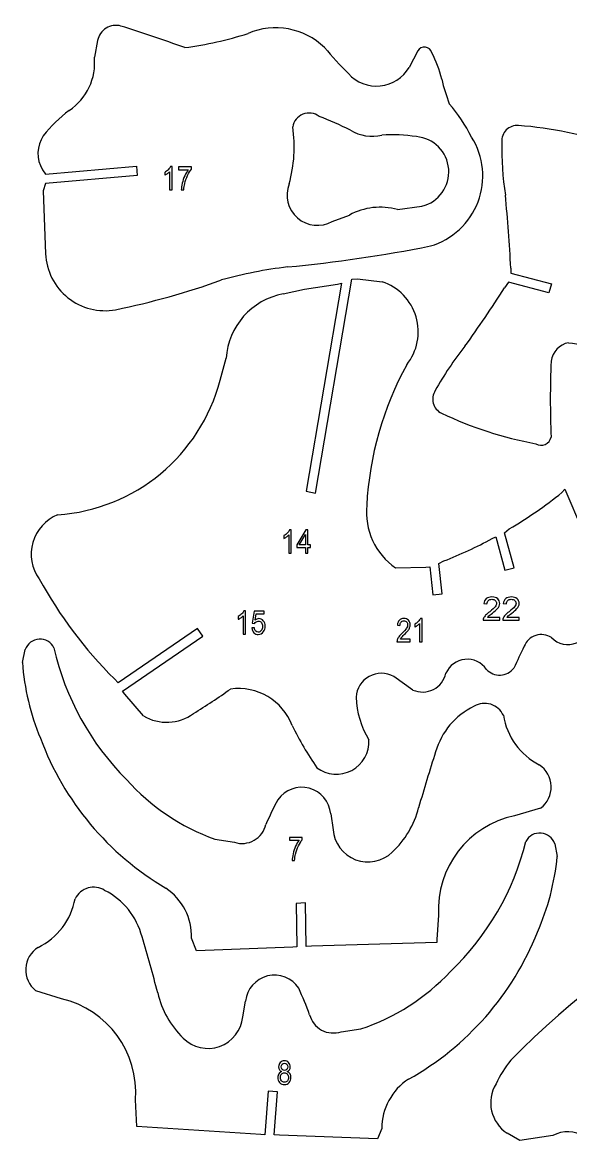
# Model space of a CAD drawing. Header units: millimetres. Extents: x -145 to 189, y -186 to 77.
# Drawn here: x 28.2 to 89.5, y -183.5 to -58.3 of the extents above; entities that cross this region are included whole.
import ezdxf

# ---------------------------------------------------------------- set-up
doc = ezdxf.new("R2010")
doc.units = ezdxf.units.MM
doc.header["$MEASUREMENT"] = 0
doc.layers.add('Capa 1', color=7, linetype='Continuous')

msp = doc.modelspace()

# ---------------------------------------------------------------- linework, layer by layer
at = {"layer": 'Capa 1', "lineweight": 25}
for points in [[(39.2055, -58.7504), (38.6457, -58.5961), (38.0468, -58.6823), (37.5532, -58.9882), (37.5532, -58.9882), (37.0595, -59.294), (36.7158, -59.7919), (36.6048, -60.3619)], [(73.9746, -61.7356), (73.892, -61.3972), (73.6088, -61.145), (73.2631, -61.102), (73.2631, -61.102), (72.9174, -61.059), (72.5811, -61.2341), (72.418, -61.542)], [(64.6571, -64.0771), (65.5611, -65.0744), (66.8854, -65.5825), (68.2245, -65.4459), (68.2245, -65.4459), (69.5635, -65.3092), (70.7579, -64.5441), (71.4418, -63.3847)], [(61.3738, -68.8584), (60.8528, -68.4706), (60.1675, -68.3816), (59.5647, -68.6236), (59.5647, -68.6236), (58.9619, -68.8655), (58.5283, -69.4036), (58.4201, -70.0441)], [(83.6666, -69.8819), (83.1651, -69.8429), (82.6715, -70.0241), (82.3142, -70.3782), (82.3142, -70.3782), (81.9569, -70.7323), (81.7714, -71.2243), (81.8059, -71.7262)], [(72.8811, -78.9216), (74.7603, -78.4513), (76.0244, -76.6918), (75.8704, -74.7608), (75.8704, -74.7608), (75.7164, -72.8298), (74.1895, -71.2929), (72.2595, -71.1263)], [(73.8209, -83.3734), (76.2777, -82.6535), (78.2549, -80.8236), (79.1624, -78.4297), (79.1624, -78.4297), (80.0698, -76.0359), (79.8025, -73.3551), (78.4403, -71.1875)], [(58.0256, -76.423), (57.4992, -77.758), (57.8689, -79.2799), (58.9493, -80.2244), (58.9493, -80.2244), (60.0296, -81.169), (61.5872, -81.3323), (62.84, -80.6323)], [(30.7872, -84.2351), (30.859, -86.1593), (31.7639, -87.9572), (33.2665, -89.1613), (33.2665, -89.1613), (34.7692, -90.3654), (36.7211, -90.8566), (38.6147, -90.5073)], [(71.1748, -96.6698), (72.3802, -95.1597), (72.7717, -93.156), (72.2234, -91.3034), (72.2234, -91.3034), (71.6751, -89.4507), (70.2561, -87.9828), (68.4231, -87.372)], [(74.3731, -99.5603), (74.093, -99.9781), (74.0085, -100.4971), (74.1416, -100.9821), (74.1416, -100.9821), (74.2747, -101.4672), (74.6123, -101.8703), (75.0664, -102.0866)], [(85.6259, -105.5145), (85.9405, -105.7079), (86.3299, -105.7347), (86.6681, -105.5864), (86.6681, -105.5864), (87.0063, -105.4381), (87.2503, -105.1334), (87.3211, -104.771)], [(32.119, -113.4629), (30.7723, -114.0199), (29.7539, -115.1617), (29.3539, -116.5631), (29.3539, -116.5631), (28.954, -117.9644), (29.2162, -119.4718), (30.066, -120.6557)], [(87.3624, -127.2166), (88.0971, -127.957), (89.2003, -128.1922), (90.1731, -127.8159), (90.1731, -127.8159), (91.1458, -127.4396), (91.8035, -126.5231), (91.8487, -125.4811)], [(31.7207, -128.3635), (31.4084, -127.7332), (30.7494, -127.3509), (30.0472, -127.3924), (30.0472, -127.3924), (29.345, -127.434), (28.7358, -127.8914), (28.4999, -128.5541)], [(87.3624, -127.2166), (86.8447, -126.8696), (86.1969, -126.7781), (85.6033, -126.9682), (85.6033, -126.9682), (85.0098, -127.1584), (84.5357, -127.6093), (84.3162, -128.1926)], [(80.0893, -130.7705), (79.5552, -129.9882), (78.6374, -129.559), (77.6947, -129.6505), (77.6947, -129.6505), (76.7519, -129.742), (75.9338, -130.3398), (75.5602, -131.2102)], [(69.7177, -131.5675), (68.8638, -131.0904), (67.824, -131.0879), (66.9679, -131.5611), (66.9679, -131.5611), (66.1117, -132.0342), (65.5605, -132.9158), (65.5101, -133.8927)], [(71.8659, -133.0849), (72.6005, -133.4067), (73.4406, -133.3828), (74.1557, -133.0199), (74.1557, -133.0199), (74.8709, -132.657), (75.3861, -131.9931), (75.5602, -131.2102)], [(80.0893, -130.7705), (80.4894, -131.2076), (81.0629, -131.4447), (81.6549, -131.4176), (81.6549, -131.4176), (82.2469, -131.3905), (82.7963, -131.1021), (83.1548, -130.6303)], [(81.9848, -135.9168), (81.7094, -135.3251), (81.1961, -134.8779), (80.5724, -134.6859), (80.5724, -134.6859), (79.9486, -134.4939), (79.2727, -134.5751), (78.7123, -134.9095)], [(61.1103, -141.7822), (62.2441, -142.6383), (63.7723, -142.7565), (65.0242, -142.085), (65.0242, -142.085), (66.2762, -141.4135), (67.0231, -140.0751), (66.9372, -138.657)], [(86.1579, -146.3171), (86.9297, -145.7367), (87.3712, -144.8175), (87.3418, -143.8523), (87.3418, -143.8523), (87.3123, -142.8872), (86.8156, -141.9965), (86.0099, -141.4643)], [(62.671, -146.9495), (62.554, -145.5839), (61.5938, -144.4381), (60.2698, -144.0839), (60.2698, -144.0839), (58.9458, -143.7298), (57.5418, -144.2432), (56.7587, -145.368)], [(51.9073, -150.1293), (52.638, -150.3712), (53.4369, -150.2926), (54.1065, -149.9131), (54.1065, -149.9131), (54.7761, -149.5335), (55.254, -148.8884), (55.4218, -148.1373)], [(62.9507, -148.7236), (63.0617, -150.2345), (64.0373, -151.5446), (65.4531, -152.0839), (65.4531, -152.0839), (66.8689, -152.6232), (68.4688, -152.2942), (69.5569, -151.24)], [(87.7275, -150.2958), (87.5067, -149.6279), (86.9079, -149.1567), (86.2068, -149.0993), (86.2068, -149.0993), (85.5057, -149.0419), (84.8382, -149.4093), (84.5117, -150.0324)], [(37.3842, -155.514), (36.8314, -155.167), (36.1575, -155.0705), (35.5296, -155.2483), (35.5296, -155.2483), (34.9016, -155.4262), (34.3785, -155.8618), (34.0897, -156.4471)], [(29.9402, -161.9019), (29.1226, -162.4158), (28.6059, -163.295), (28.5546, -164.2593), (28.5546, -164.2593), (28.5033, -165.2236), (28.9239, -166.1527), (29.6824, -166.7504)], [(59.0957, -166.4663), (58.3381, -165.3243), (56.9462, -164.7793), (55.6146, -165.1034), (55.6146, -165.1034), (54.283, -165.4275), (53.2972, -166.5512), (53.1492, -167.9136)], [(46.168, -172.0474), (47.232, -173.1259), (48.8241, -173.491), (50.2517, -172.9839), (50.2517, -172.9839), (51.6793, -172.4767), (52.6842, -171.1891), (52.8294, -169.6811)], [(60.3122, -169.4396), (60.5017, -170.1759), (60.9903, -170.7996), (61.66, -171.1598), (61.66, -171.1598), (62.3296, -171.52), (63.1193, -171.5839), (63.8382, -171.3362)]]:
    msp.add_open_spline(points, degree=3, knots=[0, 0, 0, 0, 0.33333333, 0.33333333, 0.33333333, 0.33333333, 1, 1, 1, 1], dxfattribs=at)
for points in [[(46.3545, -61.1676), (43.9918, -60.3031), (41.6081, -59.4971), (39.2055, -58.7504)], [(61.9791, -61.1539), (59.7037, -58.9542), (56.3298, -58.3362), (53.4225, -59.5866)], [(46.3545, -61.1676), (48.7505, -60.8389), (51.1148, -60.3101), (53.4225, -59.5866)], [(36.6048, -60.3619), (36.6048, -60.3619), (36.2406, -62.2321), (36.2406, -62.2321)], [(61.9791, -61.1539), (62.8332, -62.163), (63.7265, -63.1382), (64.6571, -64.0771)], [(33.4287, -68.1879), (35.3913, -66.8719), (36.4716, -64.5837), (36.2406, -62.2322)], [(72.418, -61.542), (72.418, -61.542), (71.4418, -63.3847), (71.4418, -63.3847)], [(75.0871, -64.6905), (74.8393, -63.6634), (74.4657, -62.671), (73.9746, -61.7356)], [(75.0871, -64.6905), (75.3177, -65.6234), (75.6002, -66.5426), (75.9334, -67.4439)], [(78.4403, -71.1875), (77.7531, -69.8464), (76.9118, -68.5901), (75.9334, -67.4439)], [(33.4287, -68.1879), (32.3344, -69.0009), (31.3565, -69.9598), (30.5222, -71.038)], [(64.8755, -70.3884), (63.7245, -69.8421), (62.5567, -69.3319), (61.3738, -68.8584)], [(58.0256, -76.423), (58.6077, -74.3487), (58.7421, -72.1744), (58.4201, -70.0442)], [(94.5289, -72.1746), (91.0236, -70.9401), (87.3719, -70.1693), (83.6666, -69.8819)], [(30.5222, -71.038), (29.7583, -72.1784), (29.7225, -73.6575), (30.4302, -74.8336)], [(64.8755, -70.3884), (65.9264, -71.0508), (67.2008, -71.2593), (68.4081, -70.9664)], [(72.2595, -71.1263), (70.985, -70.9367), (69.6939, -70.8831), (68.4081, -70.9664)], [(81.8059, -71.7262), (81.7666, -73.7163), (81.9012, -75.7061), (82.208, -77.6729)], [(30.4302, -74.8336), (30.4302, -74.8336), (30.7619, -75.3374), (30.7619, -75.3374)], [(30.7619, -75.3374), (30.7619, -75.3374), (40.951, -74.4221), (40.951, -74.4221)], [(40.951, -74.4221), (40.951, -74.4221), (41.0372, -75.4657), (41.0372, -75.4657)], [(41.0372, -75.4657), (41.0372, -75.4657), (30.7621, -76.3888), (30.7621, -76.3888)], [(30.7621, -76.3888), (30.7621, -76.3888), (30.5094, -77.1818), (30.5094, -77.1818)], [(30.5094, -77.1818), (30.5094, -77.1818), (30.7872, -84.2351), (30.7872, -84.2351)], [(70.1356, -79.2963), (68.3384, -78.7991), (66.4184, -79.0176), (64.7789, -79.906)], [(82.8114, -85.8612), (82.6816, -83.127), (82.4804, -80.3966), (82.208, -77.6729)], [(62.84, -80.6323), (62.84, -80.6323), (64.7789, -79.906), (64.7789, -79.906)], [(70.1356, -79.2963), (70.1356, -79.2963), (72.8811, -78.9216), (72.8811, -78.9216)], [(57.8516, -85.7236), (63.2108, -85.2092), (68.5407, -84.4248), (73.8209, -83.3734)], [(57.8516, -85.7236), (55.3571, -86.013), (52.8895, -86.4994), (50.4718, -87.1781)], [(82.8114, -85.8612), (82.8114, -85.8612), (82.8271, -86.4068), (82.8271, -86.4068)], [(38.6147, -90.5073), (42.6398, -89.6752), (46.6018, -88.5628), (50.4718, -87.1781)], [(59.7325, -88.2219), (59.7325, -88.2219), (63.4219, -87.6287), (63.4219, -87.6287)], [(63.8911, -87.5235), (63.8911, -87.5235), (59.9414, -110.8164), (59.9414, -110.8164)], [(60.9656, -111.0396), (60.9656, -111.0396), (65.0269, -87.0893), (65.0269, -87.0893)], [(63.4219, -87.6287), (63.4219, -87.6287), (63.8911, -87.5235), (63.8911, -87.5235)], [(65.0269, -87.0893), (65.0269, -87.0893), (65.681, -87.0315), (65.681, -87.0315)], [(65.681, -87.0315), (65.681, -87.0315), (68.4231, -87.372), (68.4231, -87.372)], [(82.5476, -87.4205), (82.5476, -87.4205), (82.1082, -88.0668), (82.1082, -88.0668)], [(87.0915, -88.6295), (87.0915, -88.6295), (82.5476, -87.4205), (82.5476, -87.4205)], [(82.8271, -86.4068), (82.8271, -86.4068), (87.3618, -87.6178), (87.3618, -87.6178)], [(87.3618, -87.6178), (87.3618, -87.6178), (87.0915, -88.6295), (87.0915, -88.6295)], [(57.3578, -88.7369), (53.834, -89.3983), (51.2071, -92.3645), (50.9764, -95.9423)], [(57.3578, -88.7369), (57.3578, -88.7369), (59.7325, -88.2219), (59.7325, -88.2219)], [(77.6862, -94.6057), (79.2147, -92.4635), (80.6892, -90.2831), (82.1082, -88.0668)], [(77.6862, -94.6057), (76.4397, -96.1577), (75.3311, -97.8155), (74.3731, -99.5603)], [(89.2859, -94.2041), (88.2583, -94.3985), (87.4684, -95.2253), (87.3211, -96.2607)], [(89.2859, -94.2041), (91.6683, -94.5322), (94.0694, -94.707), (96.4742, -94.7277)], [(50.2957, -98.4052), (50.2957, -98.4052), (50.9764, -95.9423), (50.9764, -95.9423)], [(87.3211, -96.2607), (87.2077, -99.0964), (87.2077, -101.9354), (87.3211, -104.771)], [(71.1748, -96.6698), (68.5272, -101.5146), (66.9972, -106.8905), (66.697, -112.4034)], [(32.119, -113.4629), (40.786, -112.876), (48.1064, -106.8118), (50.2957, -98.4052)], [(75.0664, -102.0866), (78.4217, -103.6847), (81.9717, -104.8371), (85.6259, -105.5145)], [(59.9414, -110.8164), (59.9414, -110.8164), (60.9656, -111.0396), (60.9656, -111.0396)], [(82.6437, -115.0561), (84.7, -113.838), (86.6684, -112.4772), (88.5345, -110.984)], [(88.5345, -110.984), (88.5345, -110.984), (88.8595, -110.6112), (88.8595, -110.6112)], [(88.8595, -110.6112), (88.8595, -110.6112), (90.8212, -115.2209), (90.8212, -115.2209)], [(66.697, -112.4034), (66.4341, -115.1513), (67.6643, -117.8292), (69.9203, -119.4199)], [(82.0974, -115.4774), (82.0974, -115.4774), (82.6437, -115.0561), (82.6437, -115.0561)], [(75.3418, -118.6311), (77.1851, -117.9039), (78.9845, -117.0703), (80.7311, -116.1344)], [(80.7311, -116.1344), (80.7311, -116.1344), (81.1342, -115.9227), (81.1342, -115.9227)], [(81.1342, -115.9227), (81.1342, -115.9227), (82.1696, -119.6536), (82.1696, -119.6536)], [(83.1862, -119.4006), (83.1862, -119.4006), (82.0974, -115.4774), (82.0974, -115.4774)], [(74.758, -118.9211), (74.758, -118.9211), (75.3418, -118.6311), (75.3418, -118.6311)], [(75.1303, -122.3356), (75.1303, -122.3356), (74.758, -118.9211), (74.758, -118.9211)], [(69.9203, -119.4199), (69.9203, -119.4199), (73.3017, -119.3317), (73.3017, -119.3317)], [(73.3017, -119.3317), (73.3017, -119.3317), (73.7473, -119.3125), (73.7473, -119.3125)], [(73.7473, -119.3125), (73.7473, -119.3125), (74.0865, -122.4239), (74.0865, -122.4239)], [(82.1696, -119.6536), (82.1696, -119.6536), (83.1862, -119.4006), (83.1862, -119.4006)], [(30.066, -120.6557), (32.3342, -124.7583), (35.163, -128.5249), (38.4707, -131.8469)], [(74.0865, -122.4239), (74.0865, -122.4239), (75.1303, -122.3356), (75.1303, -122.3356)], [(47.7833, -126.2024), (47.7833, -126.2024), (38.8934, -132.2713), (38.8934, -132.2713)], [(48.3672, -127.0717), (48.3672, -127.0717), (47.7833, -126.2024), (47.7833, -126.2024)], [(39.367, -133.2159), (39.367, -133.2159), (48.3672, -127.0717), (48.3672, -127.0717)], [(28.185, -129.987), (28.185, -129.987), (28.4999, -128.5541), (28.4999, -128.5541)], [(31.7207, -128.3635), (32.9785, -133.9513), (35.794, -139.0684), (39.841, -143.1216)], [(84.3162, -128.1926), (83.9244, -129.0029), (83.5373, -129.8155), (83.1548, -130.6303)], [(28.185, -129.987), (28.396, -132.9123), (29.079, -135.7843), (30.2075, -138.4914)], [(38.8934, -132.2713), (38.8934, -132.2713), (38.4707, -131.8469), (38.4707, -131.8469)], [(58.3736, -137.0612), (57.2967, -134.2648), (54.4389, -132.5754), (51.4697, -132.98)], [(71.8659, -133.0849), (71.8659, -133.0849), (69.7177, -131.5675), (69.7177, -131.5675)], [(39.6402, -133.5683), (39.6402, -133.5683), (39.367, -133.2159), (39.367, -133.2159)], [(41.729, -135.9748), (41.729, -135.9748), (39.6402, -133.5683), (39.6402, -133.5683)], [(47.3179, -135.7226), (48.7265, -134.8464), (50.111, -133.9318), (51.4697, -132.98)], [(65.5101, -133.8927), (65.5776, -135.5755), (66.0684, -137.2142), (66.9372, -138.657)], [(78.7123, -134.9095), (76.6108, -135.9127), (75.0433, -137.7724), (74.4105, -140.0134)], [(41.729, -135.9748), (43.4726, -137.0247), (45.676, -136.9252), (47.3179, -135.7226)], [(81.9848, -135.9168), (82.368, -138.3009), (83.8624, -140.3604), (86.0099, -141.4643)], [(58.3736, -137.0612), (59.1723, -138.698), (60.0869, -140.2757), (61.1103, -141.7822)], [(30.2075, -138.4914), (32.8193, -145.5327), (37.7767, -151.4596), (44.2456, -155.2747)], [(74.4105, -140.0134), (73.7398, -142.0834), (73.1061, -144.1653), (72.5097, -146.258)], [(39.841, -143.1216), (42.5241, -146.1356), (45.9249, -148.4231), (49.728, -149.7721)], [(56.7587, -145.368), (56.2779, -146.2737), (55.8319, -147.1975), (55.4218, -148.1373)], [(69.5569, -151.24), (71.0034, -149.9008), (72.0293, -148.1699), (72.5097, -146.258)], [(86.1579, -146.3171), (86.1579, -146.3171), (83.2475, -147.1573), (83.2475, -147.1573)], [(62.671, -146.9495), (62.671, -146.9495), (62.9507, -148.7236), (62.9507, -148.7236)], [(83.2475, -147.1573), (78.0555, -148.2577), (74.441, -152.9789), (74.7333, -158.2782)], [(49.728, -149.7721), (49.728, -149.7721), (51.9073, -150.1293), (51.9073, -150.1293)], [(76.0598, -164.603), (80.1973, -160.6424), (83.1279, -155.5904), (84.5117, -150.0324)], [(134.1809, -149.1522), (114.6473, -151.4512), (96.5047, -160.4179), (82.8142, -174.5394)], [(87.7275, -150.2958), (87.7275, -150.2958), (88.0097, -151.7356), (88.0097, -151.7356)], [(85.7954, -160.1921), (86.9849, -157.5112), (87.7327, -154.6554), (88.0097, -151.7356)], [(29.9402, -161.9019), (32.1121, -160.8469), (33.6527, -158.8217), (34.0897, -156.4471)], [(41.5694, -160.7139), (40.9875, -158.4592), (39.4624, -156.5644), (37.3842, -155.514)], [(47.1131, -160.8763), (47.1697, -158.6435), (46.09, -156.5343), (44.2456, -155.2747)], [(59.8398, -156.921), (59.8398, -156.921), (58.7941, -157.004), (58.7941, -157.004)], [(58.7941, -157.004), (58.7941, -157.004), (58.893, -161.8307), (58.893, -161.8307)], [(59.9397, -161.7982), (59.9397, -161.7982), (59.8398, -156.921), (59.8398, -156.921)], [(74.7333, -158.2782), (74.7333, -158.2782), (74.5344, -161.0122), (74.5344, -161.0122)], [(71.3816, -176.6533), (77.935, -172.9855), (83.0251, -167.1724), (85.7954, -160.1921)], [(43.3286, -167), (42.7797, -164.8943), (42.1932, -162.7986), (41.5694, -160.7139)], [(47.6471, -162.2893), (47.6471, -162.2893), (47.1131, -160.8763), (47.1131, -160.8763)], [(74.539, -161.3355), (74.539, -161.3355), (60.5435, -161.782), (60.5435, -161.782)], [(74.5344, -161.0122), (74.5344, -161.0122), (74.539, -161.3355), (74.539, -161.3355)], [(58.4484, -161.8603), (58.4484, -161.8603), (47.6471, -162.2893), (47.6471, -162.2893)], [(58.893, -161.8307), (58.893, -161.8307), (58.4484, -161.8603), (58.4484, -161.8603)], [(60.5435, -161.782), (60.5435, -161.782), (59.9397, -161.7982), (59.9397, -161.7982)], [(66.0251, -171.0284), (69.8576, -169.7656), (73.3092, -167.5555), (76.0598, -164.603)], [(60.3122, -169.4396), (59.9466, -168.4326), (59.5407, -167.4408), (59.0957, -166.4663)], [(32.5731, -167.6561), (32.5731, -167.6561), (29.6824, -166.7504), (29.6824, -166.7504)], [(40.8337, -178.9668), (41.2458, -173.6755), (37.7389, -168.8737), (32.5732, -167.6561)], [(43.3286, -167), (43.7656, -168.9222), (44.7522, -170.6759), (46.168, -172.0474)], [(52.8294, -169.6811), (52.8294, -169.6811), (53.1492, -167.9136), (53.1492, -167.9136)], [(63.8382, -171.3362), (63.8382, -171.3362), (66.0251, -171.0284), (66.0251, -171.0284)], [(82.8142, -174.5394), (82.161, -175.3481), (81.6074, -176.2324), (81.1654, -177.1734)], [(71.3816, -176.6533), (69.509, -177.8709), (68.3818, -179.9552), (68.3879, -182.1888)], [(81.1654, -177.1734), (80.0213, -179.0518), (80.5716, -181.499), (82.4097, -182.7068)], [(40.9835, -181.9621), (40.9835, -181.9621), (40.8337, -178.9668), (40.8337, -178.9668)], [(55.6736, -178.0045), (55.6736, -178.0045), (55.2995, -182.8884), (55.2995, -182.8884)], [(56.719, -178.0672), (56.719, -178.0672), (55.6736, -178.0045), (55.6736, -178.0045)], [(56.3461, -182.8846), (56.3461, -182.8846), (56.719, -178.0672), (56.719, -178.0672)], [(54.8548, -182.8668), (54.8548, -182.8668), (40.9835, -181.9621), (40.9835, -181.9621)], [(68.3879, -182.1888), (68.3879, -182.1888), (67.9243, -183.337), (67.9243, -183.337)], [(83.8345, -183.5361), (83.8345, -183.5361), (82.4097, -182.7068), (82.4097, -182.7068)], [(91.0508, -183.0593), (89.9725, -182.4177), (88.6402, -182.3749), (87.5229, -182.9461)], [(55.2995, -182.8884), (55.2995, -182.8884), (54.8548, -182.8668), (54.8548, -182.8668)], [(56.9523, -182.9114), (56.9523, -182.9114), (56.3461, -182.8846), (56.3461, -182.8846)], [(67.9243, -183.337), (67.9243, -183.337), (56.9523, -182.9114), (56.9523, -182.9114)], [(87.5229, -182.9461), (87.5229, -182.9461), (83.8345, -183.5361), (83.8345, -183.5361)]]:
    msp.add_open_spline(points, degree=3, dxfattribs=at)
at = {"layer": 'Capa 1'}
for points, knots in [([(44.9253, -77.0998), (44.9253, -77.0998), (44.6504, -77.0998), (44.6504, -77.0998), (44.6504, -77.0998), (44.6504, -77.0998), (44.6504, -75.0624), (44.6504, -75.0624), (44.6504, -75.0624), (44.5843, -75.1363), (44.4973, -75.2096), (44.39, -75.283), (44.39, -75.283), (44.2828, -75.3563), (44.186, -75.4114), (44.1006, -75.4478), (44.1006, -75.4478), (44.1006, -75.4478), (44.1006, -75.1387), (44.1006, -75.1387), (44.1006, -75.1387), (44.2542, -75.0551), (44.3885, -74.9533), (44.5036, -74.8333), (44.5036, -74.8333), (44.6186, -74.7139), (44.7003, -74.5982), (44.7483, -74.4854), (44.7483, -74.4854), (44.7483, -74.4854), (44.9253, -74.4854), (44.9253, -74.4854), (44.9253, -74.4854), (44.9253, -74.4854), (44.9253, -77.0998), (44.9253, -77.0998)], [0, 0, 0, 0, 0.1, 0.1, 0.1, 0.1, 0.2, 0.2, 0.2, 0.2, 0.3, 0.3, 0.3, 0.3, 0.4, 0.4, 0.4, 0.4, 0.5, 0.5, 0.5, 0.5, 0.6, 0.6, 0.6, 0.6, 0.7, 0.7, 0.7, 0.7, 0.8, 0.8, 0.8, 0.8, 1, 1, 1, 1]), ([(45.6474, -74.8345), (45.6474, -74.8345), (45.6474, -74.5291), (45.6474, -74.5291), (45.6474, -74.5291), (45.6474, -74.5291), (47.0937, -74.5291), (47.0937, -74.5291), (47.0937, -74.5291), (47.0937, -74.5291), (47.0937, -74.7763), (47.0937, -74.7763), (47.0937, -74.7763), (46.9516, -74.9527), (46.81, -75.1872), (46.6704, -75.4799), (46.6704, -75.4799), (46.5304, -75.7726), (46.4227, -76.0738), (46.3461, -76.3835), (46.3461, -76.3835), (46.2914, -76.601), (46.256, -76.8404), (46.241, -77.0998), (46.241, -77.0998), (46.241, -77.0998), (45.9598, -77.0998), (45.9598, -77.0998), (45.9598, -77.0998), (45.9629, -76.895), (45.9972, -76.6471), (46.0634, -76.3568), (46.0634, -76.3568), (46.1295, -76.0659), (46.2238, -75.786), (46.3472, -75.5163), (46.3472, -75.5163), (46.4705, -75.2466), (46.6017, -75.0193), (46.7407, -74.8345), (46.7407, -74.8345), (46.7407, -74.8345), (45.6474, -74.8345), (45.6474, -74.8345)], [0, 0, 0, 0, 0.08333333, 0.08333333, 0.08333333, 0.08333333, 0.16666667, 0.16666667, 0.16666667, 0.16666667, 0.25, 0.25, 0.25, 0.25, 0.33333333, 0.33333333, 0.33333333, 0.33333333, 0.41666667, 0.41666667, 0.41666667, 0.41666667, 0.5, 0.5, 0.5, 0.5, 0.58333333, 0.58333333, 0.58333333, 0.58333333, 0.66666667, 0.66666667, 0.66666667, 0.66666667, 0.75, 0.75, 0.75, 0.75, 0.83333333, 0.83333333, 0.83333333, 0.83333333, 1, 1, 1, 1]), ([(58.253, -117.7645), (58.253, -117.7645), (57.9782, -117.7645), (57.9782, -117.7645), (57.9782, -117.7645), (57.9782, -117.7645), (57.9782, -115.7271), (57.9782, -115.7271), (57.9782, -115.7271), (57.912, -115.801), (57.8251, -115.8743), (57.7178, -115.9477), (57.7178, -115.9477), (57.6106, -116.021), (57.5138, -116.0761), (57.4284, -116.1125), (57.4284, -116.1125), (57.4284, -116.1125), (57.4284, -115.8034), (57.4284, -115.8034), (57.4284, -115.8034), (57.582, -115.7198), (57.7163, -115.618), (57.8314, -115.498), (57.8314, -115.498), (57.9464, -115.3786), (58.0281, -115.2629), (58.0761, -115.1501), (58.0761, -115.1501), (58.0761, -115.1501), (58.253, -115.1501), (58.253, -115.1501), (58.253, -115.1501), (58.253, -115.1501), (58.253, -117.7645), (58.253, -117.7645)], [0, 0, 0, 0, 0.1, 0.1, 0.1, 0.1, 0.2, 0.2, 0.2, 0.2, 0.3, 0.3, 0.3, 0.3, 0.4, 0.4, 0.4, 0.4, 0.5, 0.5, 0.5, 0.5, 0.6, 0.6, 0.6, 0.6, 0.7, 0.7, 0.7, 0.7, 0.8, 0.8, 0.8, 0.8, 1, 1, 1, 1]), ([(59.8374, -117.7645), (59.8374, -117.7645), (59.8374, -117.1427), (59.8374, -117.1427), (59.8374, -117.1427), (59.8374, -117.1427), (58.8658, -117.1427), (58.8658, -117.1427), (58.8658, -117.1427), (58.8658, -117.1427), (58.8658, -116.8482), (58.8658, -116.8482), (58.8658, -116.8482), (58.8658, -116.8482), (59.8873, -115.1611), (59.8873, -115.1611), (59.8873, -115.1611), (59.8873, -115.1611), (60.1122, -115.1611), (60.1122, -115.1611), (60.1122, -115.1611), (60.1122, -115.1611), (60.1122, -116.8482), (60.1122, -116.8482), (60.1122, -116.8482), (60.1122, -116.8482), (60.4152, -116.8482), (60.4152, -116.8482), (60.4152, -116.8482), (60.4152, -116.8482), (60.4152, -117.1427), (60.4152, -117.1427), (60.4152, -117.1427), (60.4152, -117.1427), (60.1122, -117.1427), (60.1122, -117.1427), (60.1122, -117.1427), (60.1122, -117.1427), (60.1122, -117.7645), (60.1122, -117.7645), (60.1122, -117.7645), (60.1122, -117.7645), (59.8374, -117.7645), (59.8374, -117.7645)], [0, 0, 0, 0, 0.08333333, 0.08333333, 0.08333333, 0.08333333, 0.16666667, 0.16666667, 0.16666667, 0.16666667, 0.25, 0.25, 0.25, 0.25, 0.33333333, 0.33333333, 0.33333333, 0.33333333, 0.41666667, 0.41666667, 0.41666667, 0.41666667, 0.5, 0.5, 0.5, 0.5, 0.58333333, 0.58333333, 0.58333333, 0.58333333, 0.66666667, 0.66666667, 0.66666667, 0.66666667, 0.75, 0.75, 0.75, 0.75, 0.83333333, 0.83333333, 0.83333333, 0.83333333, 1, 1, 1, 1]), ([(59.8374, -116.8482), (59.8374, -116.8482), (59.8374, -115.6768), (59.8374, -115.6768), (59.8374, -115.6768), (59.8374, -115.6768), (59.1361, -116.8482), (59.1361, -116.8482), (59.1361, -116.8482), (59.1361, -116.8482), (59.8374, -116.8482), (59.8374, -116.8482)], [0, 0, 0, 0, 0.25, 0.25, 0.25, 0.25, 0.5, 0.5, 0.5, 0.5, 1, 1, 1, 1]), ([(81.5888, -124.9703), (81.5888, -124.9703), (81.5888, -125.2757), (81.5888, -125.2757), (81.5888, -125.2757), (81.5888, -125.2757), (79.7378, -125.2757), (79.7378, -125.2757), (79.7378, -125.2757), (79.7353, -125.1987), (79.7489, -125.1248), (79.7782, -125.0533), (79.7782, -125.0533), (79.8258, -124.9363), (79.9019, -124.8206), (80.0066, -124.7073), (80.0066, -124.7073), (80.1114, -124.5939), (80.2611, -124.463), (80.4557, -124.3146), (80.4557, -124.3146), (80.7583, -124.0825), (80.964, -123.8988), (81.0714, -123.7631), (81.0714, -123.7631), (81.1794, -123.6273), (81.2334, -123.4989), (81.2334, -123.3777), (81.2334, -123.3777), (81.2334, -123.251), (81.1846, -123.1443), (81.0869, -123.0571), (81.0869, -123.0571), (80.9893, -122.9704), (80.8618, -122.9268), (80.705, -122.9268), (80.705, -122.9268), (80.5391, -122.9268), (80.4062, -122.9728), (80.3067, -123.065), (80.3067, -123.065), (80.2071, -123.1565), (80.157, -123.2837), (80.1557, -123.4467), (80.1557, -123.4467), (80.1557, -123.4467), (79.8043, -123.414), (79.8043, -123.414), (79.8043, -123.414), (79.8284, -123.1692), (79.9194, -122.9825), (80.077, -122.8541), (80.077, -122.8541), (80.235, -122.7256), (80.4466, -122.6613), (80.7128, -122.6613), (80.7128, -122.6613), (80.9808, -122.6613), (81.1937, -122.7304), (81.3499, -122.8692), (81.3499, -122.8692), (81.5067, -123.008), (81.5848, -123.1801), (81.5848, -123.3849), (81.5848, -123.3849), (81.5848, -123.4892), (81.562, -123.5916), (81.5159, -123.6922), (81.5159, -123.6922), (81.4703, -123.7934), (81.3942, -123.8994), (81.2881, -124.0109), (81.2881, -124.0109), (81.1813, -124.1218), (81.005, -124.2752), (80.759, -124.4691), (80.759, -124.4691), (80.5527, -124.6303), (80.42, -124.7394), (80.3613, -124.7969), (80.3613, -124.7969), (80.3028, -124.8545), (80.2546, -124.9121), (80.2162, -124.9703), (80.2162, -124.9703), (80.2162, -124.9703), (81.5888, -124.9703), (81.5888, -124.9703)], [0, 0, 0, 0, 0.04347826, 0.04347826, 0.04347826, 0.04347826, 0.08695652, 0.08695652, 0.08695652, 0.08695652, 0.13043478, 0.13043478, 0.13043478, 0.13043478, 0.17391304, 0.17391304, 0.17391304, 0.17391304, 0.2173913, 0.2173913, 0.2173913, 0.2173913, 0.26086957, 0.26086957, 0.26086957, 0.26086957, 0.30434783, 0.30434783, 0.30434783, 0.30434783, 0.34782609, 0.34782609, 0.34782609, 0.34782609, 0.39130435, 0.39130435, 0.39130435, 0.39130435, 0.43478261, 0.43478261, 0.43478261, 0.43478261, 0.47826087, 0.47826087, 0.47826087, 0.47826087, 0.52173913, 0.52173913, 0.52173913, 0.52173913, 0.56521739, 0.56521739, 0.56521739, 0.56521739, 0.60869565, 0.60869565, 0.60869565, 0.60869565, 0.65217391, 0.65217391, 0.65217391, 0.65217391, 0.69565217, 0.69565217, 0.69565217, 0.69565217, 0.73913043, 0.73913043, 0.73913043, 0.73913043, 0.7826087, 0.7826087, 0.7826087, 0.7826087, 0.82608696, 0.82608696, 0.82608696, 0.82608696, 0.86956522, 0.86956522, 0.86956522, 0.86956522, 0.91304348, 0.91304348, 0.91304348, 0.91304348, 1, 1, 1, 1]), ([(83.7605, -124.9703), (83.7605, -124.9703), (83.7605, -125.2757), (83.7605, -125.2757), (83.7605, -125.2757), (83.7605, -125.2757), (81.9095, -125.2757), (81.9095, -125.2757), (81.9095, -125.2757), (81.907, -125.1987), (81.9206, -125.1248), (81.9499, -125.0533), (81.9499, -125.0533), (81.9975, -124.9363), (82.0736, -124.8206), (82.1783, -124.7073), (82.1783, -124.7073), (82.2831, -124.5939), (82.4328, -124.463), (82.6274, -124.3146), (82.6274, -124.3146), (82.9301, -124.0825), (83.1357, -123.8988), (83.2431, -123.7631), (83.2431, -123.7631), (83.3511, -123.6273), (83.4051, -123.4989), (83.4051, -123.3777), (83.4051, -123.3777), (83.4051, -123.251), (83.3563, -123.1443), (83.2587, -123.0571), (83.2587, -123.0571), (83.161, -122.9704), (83.0335, -122.9268), (82.8767, -122.9268), (82.8767, -122.9268), (82.7108, -122.9268), (82.5779, -122.9728), (82.4784, -123.065), (82.4784, -123.065), (82.3788, -123.1565), (82.3287, -123.2837), (82.3274, -123.4467), (82.3274, -123.4467), (82.3274, -123.4467), (81.976, -123.414), (81.976, -123.414), (81.976, -123.414), (82.0001, -123.1692), (82.0911, -122.9825), (82.2487, -122.8541), (82.2487, -122.8541), (82.4067, -122.7256), (82.6183, -122.6613), (82.8845, -122.6613), (82.8845, -122.6613), (83.1526, -122.6613), (83.3654, -122.7304), (83.5217, -122.8692), (83.5217, -122.8692), (83.6784, -123.008), (83.7565, -123.1801), (83.7565, -123.3849), (83.7565, -123.3849), (83.7565, -123.4892), (83.7337, -123.5916), (83.6876, -123.6922), (83.6876, -123.6922), (83.642, -123.7934), (83.5659, -123.8994), (83.4598, -124.0109), (83.4598, -124.0109), (83.3531, -124.1218), (83.1767, -124.2752), (82.9307, -124.4691), (82.9307, -124.4691), (82.7244, -124.6303), (82.5917, -124.7394), (82.533, -124.7969), (82.533, -124.7969), (82.4745, -124.8545), (82.4263, -124.9121), (82.388, -124.9703), (82.388, -124.9703), (82.388, -124.9703), (83.7605, -124.9703), (83.7605, -124.9703)], [0, 0, 0, 0, 0.04347826, 0.04347826, 0.04347826, 0.04347826, 0.08695652, 0.08695652, 0.08695652, 0.08695652, 0.13043478, 0.13043478, 0.13043478, 0.13043478, 0.17391304, 0.17391304, 0.17391304, 0.17391304, 0.2173913, 0.2173913, 0.2173913, 0.2173913, 0.26086957, 0.26086957, 0.26086957, 0.26086957, 0.30434783, 0.30434783, 0.30434783, 0.30434783, 0.34782609, 0.34782609, 0.34782609, 0.34782609, 0.39130435, 0.39130435, 0.39130435, 0.39130435, 0.43478261, 0.43478261, 0.43478261, 0.43478261, 0.47826087, 0.47826087, 0.47826087, 0.47826087, 0.52173913, 0.52173913, 0.52173913, 0.52173913, 0.56521739, 0.56521739, 0.56521739, 0.56521739, 0.60869565, 0.60869565, 0.60869565, 0.60869565, 0.65217391, 0.65217391, 0.65217391, 0.65217391, 0.69565217, 0.69565217, 0.69565217, 0.69565217, 0.73913043, 0.73913043, 0.73913043, 0.73913043, 0.7826087, 0.7826087, 0.7826087, 0.7826087, 0.82608696, 0.82608696, 0.82608696, 0.82608696, 0.86956522, 0.86956522, 0.86956522, 0.86956522, 0.91304348, 0.91304348, 0.91304348, 0.91304348, 1, 1, 1, 1]), ([(53.15, -126.8238), (53.15, -126.8238), (52.8752, -126.8238), (52.8752, -126.8238), (52.8752, -126.8238), (52.8752, -126.8238), (52.8752, -124.7864), (52.8752, -124.7864), (52.8752, -124.7864), (52.809, -124.8603), (52.7221, -124.9336), (52.6148, -125.007), (52.6148, -125.007), (52.5076, -125.0803), (52.4107, -125.1354), (52.3253, -125.1718), (52.3253, -125.1718), (52.3253, -125.1718), (52.3253, -124.8627), (52.3253, -124.8627), (52.3253, -124.8627), (52.4789, -124.7791), (52.6132, -124.6773), (52.7283, -124.5573), (52.7283, -124.5573), (52.8434, -124.4379), (52.9251, -124.3222), (52.973, -124.2094), (52.973, -124.2094), (52.973, -124.2094), (53.15, -124.2094), (53.15, -124.2094), (53.15, -124.2094), (53.15, -124.2094), (53.15, -126.8238), (53.15, -126.8238)], [0, 0, 0, 0, 0.1, 0.1, 0.1, 0.1, 0.2, 0.2, 0.2, 0.2, 0.3, 0.3, 0.3, 0.3, 0.4, 0.4, 0.4, 0.4, 0.5, 0.5, 0.5, 0.5, 0.6, 0.6, 0.6, 0.6, 0.7, 0.7, 0.7, 0.7, 0.8, 0.8, 0.8, 0.8, 1, 1, 1, 1]), ([(53.8565, -126.1402), (53.8565, -126.1402), (54.1439, -126.1148), (54.1439, -126.1148), (54.1439, -126.1148), (54.1653, -126.2778), (54.2148, -126.4002), (54.2917, -126.4826), (54.2917, -126.4826), (54.3688, -126.5644), (54.463, -126.6056), (54.574, -126.6056), (54.574, -126.6056), (54.7078, -126.6056), (54.8197, -126.5475), (54.9108, -126.4317), (54.9108, -126.4317), (55.0014, -126.3154), (55.0467, -126.1614), (55.0467, -125.9699), (55.0467, -125.9699), (55.0467, -125.7875), (55.0035, -125.6439), (54.9166, -125.5384), (54.9166, -125.5384), (54.8296, -125.433), (54.7145, -125.3803), (54.5714, -125.3803), (54.5714, -125.3803), (54.4823, -125.3803), (54.4027, -125.4039), (54.3319, -125.4512), (54.3319, -125.4512), (54.2616, -125.4984), (54.2064, -125.5596), (54.1658, -125.6348), (54.1658, -125.6348), (54.1658, -125.6348), (53.9065, -125.5912), (53.9065, -125.5912), (53.9065, -125.5912), (53.9065, -125.5912), (54.1221, -124.2531), (54.1221, -124.2531), (54.1221, -124.2531), (54.1221, -124.2531), (55.231, -124.2531), (55.231, -124.2531), (55.231, -124.2531), (55.231, -124.2531), (55.231, -124.5585), (55.231, -124.5585), (55.231, -124.5585), (55.231, -124.5585), (54.3412, -124.5585), (54.3412, -124.5585), (54.3412, -124.5585), (54.3412, -124.5585), (54.222, -125.2609), (54.222, -125.2609), (54.222, -125.2609), (54.3558, -125.1512), (54.4964, -125.0967), (54.6432, -125.0967), (54.6432, -125.0967), (54.838, -125.0967), (55.0025, -125.1754), (55.1362, -125.333), (55.1362, -125.333), (55.2701, -125.4906), (55.3372, -125.693), (55.3372, -125.9402), (55.3372, -125.9402), (55.3372, -126.176), (55.2783, -126.3796), (55.1607, -126.5511), (55.1607, -126.5511), (55.0175, -126.762), (54.8218, -126.8674), (54.574, -126.8674), (54.574, -126.8674), (54.371, -126.8674), (54.2053, -126.8008), (54.0768, -126.6681), (54.0768, -126.6681), (53.9482, -126.5353), (53.8747, -126.3596), (53.8565, -126.1402)], [0, 0, 0, 0, 0.04347826, 0.04347826, 0.04347826, 0.04347826, 0.08695652, 0.08695652, 0.08695652, 0.08695652, 0.13043478, 0.13043478, 0.13043478, 0.13043478, 0.17391304, 0.17391304, 0.17391304, 0.17391304, 0.2173913, 0.2173913, 0.2173913, 0.2173913, 0.26086957, 0.26086957, 0.26086957, 0.26086957, 0.30434783, 0.30434783, 0.30434783, 0.30434783, 0.34782609, 0.34782609, 0.34782609, 0.34782609, 0.39130435, 0.39130435, 0.39130435, 0.39130435, 0.43478261, 0.43478261, 0.43478261, 0.43478261, 0.47826087, 0.47826087, 0.47826087, 0.47826087, 0.52173913, 0.52173913, 0.52173913, 0.52173913, 0.56521739, 0.56521739, 0.56521739, 0.56521739, 0.60869565, 0.60869565, 0.60869565, 0.60869565, 0.65217391, 0.65217391, 0.65217391, 0.65217391, 0.69565217, 0.69565217, 0.69565217, 0.69565217, 0.73913043, 0.73913043, 0.73913043, 0.73913043, 0.7826087, 0.7826087, 0.7826087, 0.7826087, 0.82608696, 0.82608696, 0.82608696, 0.82608696, 0.86956522, 0.86956522, 0.86956522, 0.86956522, 0.91304348, 0.91304348, 0.91304348, 0.91304348, 1, 1, 1, 1]), ([(71.5632, -127.3785), (71.5632, -127.3785), (71.5632, -127.6839), (71.5632, -127.6839), (71.5632, -127.6839), (71.5632, -127.6839), (70.0825, -127.6839), (70.0825, -127.6839), (70.0825, -127.6839), (70.0804, -127.6069), (70.0913, -127.533), (70.1148, -127.4615), (70.1148, -127.4615), (70.1529, -127.3445), (70.2138, -127.2288), (70.2975, -127.1155), (70.2975, -127.1155), (70.3814, -127.0021), (70.5011, -126.8712), (70.6568, -126.7228), (70.6568, -126.7228), (70.8989, -126.4907), (71.0634, -126.307), (71.1493, -126.1713), (71.1493, -126.1713), (71.2358, -126.0355), (71.279, -125.9071), (71.279, -125.7859), (71.279, -125.7859), (71.279, -125.6592), (71.2399, -125.5525), (71.1618, -125.4653), (71.1618, -125.4653), (71.0837, -125.3786), (70.9816, -125.335), (70.8562, -125.335), (70.8562, -125.335), (70.7235, -125.335), (70.6172, -125.381), (70.5376, -125.4732), (70.5376, -125.4732), (70.4579, -125.5647), (70.4178, -125.6919), (70.4168, -125.8549), (70.4168, -125.8549), (70.4168, -125.8549), (70.1357, -125.8222), (70.1357, -125.8222), (70.1357, -125.8222), (70.1549, -125.5774), (70.2278, -125.3907), (70.3538, -125.2623), (70.3538, -125.2623), (70.4803, -125.1338), (70.6495, -125.0695), (70.8625, -125.0695), (70.8625, -125.0695), (71.0769, -125.0695), (71.2472, -125.1386), (71.3722, -125.2774), (71.3722, -125.2774), (71.4976, -125.4162), (71.5601, -125.5883), (71.5601, -125.7931), (71.5601, -125.7931), (71.5601, -125.8974), (71.5419, -125.9998), (71.5049, -126.1004), (71.5049, -126.1004), (71.4685, -126.2016), (71.4076, -126.3076), (71.3227, -126.4191), (71.3227, -126.4191), (71.2373, -126.53), (71.0962, -126.6834), (70.8994, -126.8773), (70.8994, -126.8773), (70.7344, -127.0385), (70.6282, -127.1476), (70.5813, -127.2051), (70.5813, -127.2051), (70.5345, -127.2627), (70.4959, -127.3203), (70.4652, -127.3785), (70.4652, -127.3785), (70.4652, -127.3785), (71.5632, -127.3785), (71.5632, -127.3785)], [0, 0, 0, 0, 0.04347826, 0.04347826, 0.04347826, 0.04347826, 0.08695652, 0.08695652, 0.08695652, 0.08695652, 0.13043478, 0.13043478, 0.13043478, 0.13043478, 0.17391304, 0.17391304, 0.17391304, 0.17391304, 0.2173913, 0.2173913, 0.2173913, 0.2173913, 0.26086957, 0.26086957, 0.26086957, 0.26086957, 0.30434783, 0.30434783, 0.30434783, 0.30434783, 0.34782609, 0.34782609, 0.34782609, 0.34782609, 0.39130435, 0.39130435, 0.39130435, 0.39130435, 0.43478261, 0.43478261, 0.43478261, 0.43478261, 0.47826087, 0.47826087, 0.47826087, 0.47826087, 0.52173913, 0.52173913, 0.52173913, 0.52173913, 0.56521739, 0.56521739, 0.56521739, 0.56521739, 0.60869565, 0.60869565, 0.60869565, 0.60869565, 0.65217391, 0.65217391, 0.65217391, 0.65217391, 0.69565217, 0.69565217, 0.69565217, 0.69565217, 0.73913043, 0.73913043, 0.73913043, 0.73913043, 0.7826087, 0.7826087, 0.7826087, 0.7826087, 0.82608696, 0.82608696, 0.82608696, 0.82608696, 0.86956522, 0.86956522, 0.86956522, 0.86956522, 0.91304348, 0.91304348, 0.91304348, 0.91304348, 1, 1, 1, 1]), ([(72.8913, -127.6839), (72.8913, -127.6839), (72.6165, -127.6839), (72.6165, -127.6839), (72.6165, -127.6839), (72.6165, -127.6839), (72.6165, -125.6465), (72.6165, -125.6465), (72.6165, -125.6465), (72.5504, -125.7204), (72.4634, -125.7937), (72.3561, -125.8671), (72.3561, -125.8671), (72.2489, -125.9404), (72.1521, -125.9955), (72.0667, -126.0319), (72.0667, -126.0319), (72.0667, -126.0319), (72.0667, -125.7228), (72.0667, -125.7228), (72.0667, -125.7228), (72.2203, -125.6392), (72.3546, -125.5374), (72.4697, -125.4174), (72.4697, -125.4174), (72.5847, -125.298), (72.6664, -125.1823), (72.7144, -125.0695), (72.7144, -125.0695), (72.7144, -125.0695), (72.8913, -125.0695), (72.8913, -125.0695), (72.8913, -125.0695), (72.8913, -125.0695), (72.8913, -127.6839), (72.8913, -127.6839)], [0, 0, 0, 0, 0.1, 0.1, 0.1, 0.1, 0.2, 0.2, 0.2, 0.2, 0.3, 0.3, 0.3, 0.3, 0.4, 0.4, 0.4, 0.4, 0.5, 0.5, 0.5, 0.5, 0.6, 0.6, 0.6, 0.6, 0.7, 0.7, 0.7, 0.7, 0.8, 0.8, 0.8, 0.8, 1, 1, 1, 1]), ([(58.0469, -149.9017), (58.0469, -149.9017), (58.0469, -149.5963), (58.0469, -149.5963), (58.0469, -149.5963), (58.0469, -149.5963), (59.4932, -149.5963), (59.4932, -149.5963), (59.4932, -149.5963), (59.4932, -149.5963), (59.4932, -149.8435), (59.4932, -149.8435), (59.4932, -149.8435), (59.3511, -150.0199), (59.2095, -150.2544), (59.0699, -150.5471), (59.0699, -150.5471), (58.9299, -150.8398), (58.8222, -151.141), (58.7456, -151.4507), (58.7456, -151.4507), (58.6909, -151.6682), (58.6555, -151.9076), (58.6405, -152.167), (58.6405, -152.167), (58.6405, -152.167), (58.3593, -152.167), (58.3593, -152.167), (58.3593, -152.167), (58.3624, -151.9622), (58.3968, -151.7143), (58.4629, -151.424), (58.4629, -151.424), (58.5291, -151.1331), (58.6233, -150.8532), (58.7467, -150.5835), (58.7467, -150.5835), (58.87, -150.3138), (59.0012, -150.0865), (59.1402, -149.9017), (59.1402, -149.9017), (59.1402, -149.9017), (58.0469, -149.9017), (58.0469, -149.9017)], [0, 0, 0, 0, 0.08333333, 0.08333333, 0.08333333, 0.08333333, 0.16666667, 0.16666667, 0.16666667, 0.16666667, 0.25, 0.25, 0.25, 0.25, 0.33333333, 0.33333333, 0.33333333, 0.33333333, 0.41666667, 0.41666667, 0.41666667, 0.41666667, 0.5, 0.5, 0.5, 0.5, 0.58333333, 0.58333333, 0.58333333, 0.58333333, 0.66666667, 0.66666667, 0.66666667, 0.66666667, 0.75, 0.75, 0.75, 0.75, 0.83333333, 0.83333333, 0.83333333, 0.83333333, 1, 1, 1, 1]), ([(57.1861, -175.808), (57.0721, -175.7595), (56.9878, -175.6898), (56.9326, -175.6001), (56.9326, -175.6001), (56.8779, -175.5098), (56.8503, -175.402), (56.8503, -175.2765), (56.8503, -175.2765), (56.8503, -175.0868), (56.9086, -174.9281), (57.0252, -174.799), (57.0252, -174.799), (57.1424, -174.6699), (57.2976, -174.605), (57.4917, -174.605), (57.4917, -174.605), (57.6865, -174.605), (57.8437, -174.6711), (57.9624, -174.8032), (57.9624, -174.8032), (58.0811, -174.9353), (58.1404, -175.0959), (58.1404, -175.2856), (58.1404, -175.2856), (58.1404, -175.4062), (58.1134, -175.5116), (58.0592, -175.6007), (58.0592, -175.6007), (58.0051, -175.6904), (57.9228, -175.7595), (57.8119, -175.808), (57.8119, -175.808), (57.9488, -175.8601), (58.0525, -175.9437), (58.1238, -176.0601), (58.1238, -176.0601), (58.1952, -176.1758), (58.2311, -176.314), (58.2311, -176.4752), (58.2311, -176.4752), (58.2311, -176.6976), (58.1634, -176.8843), (58.0285, -177.0358), (58.0285, -177.0358), (57.8932, -177.1873), (57.7156, -177.263), (57.4954, -177.263), (57.4954, -177.263), (57.2751, -177.263), (57.0976, -177.1873), (56.9622, -177.0352), (56.9622, -177.0352), (56.8275, -176.8831), (56.7598, -176.6934), (56.7598, -176.4661), (56.7598, -176.4661), (56.7598, -176.297), (56.7967, -176.1552), (56.8707, -176.0413), (56.8707, -176.0413), (56.9445, -175.9268), (57.0497, -175.8492), (57.1861, -175.808)], [0, 0, 0, 0, 0.05882353, 0.05882353, 0.05882353, 0.05882353, 0.11764706, 0.11764706, 0.11764706, 0.11764706, 0.17647059, 0.17647059, 0.17647059, 0.17647059, 0.23529412, 0.23529412, 0.23529412, 0.23529412, 0.29411765, 0.29411765, 0.29411765, 0.29411765, 0.35294118, 0.35294118, 0.35294118, 0.35294118, 0.41176471, 0.41176471, 0.41176471, 0.41176471, 0.47058824, 0.47058824, 0.47058824, 0.47058824, 0.52941176, 0.52941176, 0.52941176, 0.52941176, 0.58823529, 0.58823529, 0.58823529, 0.58823529, 0.64705882, 0.64705882, 0.64705882, 0.64705882, 0.70588235, 0.70588235, 0.70588235, 0.70588235, 0.76470588, 0.76470588, 0.76470588, 0.76470588, 0.82352941, 0.82352941, 0.82352941, 0.82352941, 0.88235294, 0.88235294, 0.88235294, 0.88235294, 1, 1, 1, 1]), ([(57.1315, -175.265), (57.1315, -175.3886), (57.1653, -175.4892), (57.2324, -175.5674), (57.2324, -175.5674), (57.3001, -175.6456), (57.3886, -175.685), (57.4985, -175.685), (57.4985, -175.685), (57.6053, -175.685), (57.6916, -175.6462), (57.7588, -175.5686), (57.7588, -175.5686), (57.826, -175.491), (57.8593, -175.3959), (57.8593, -175.2832), (57.8593, -175.2832), (57.8593, -175.1656), (57.825, -175.0668), (57.7557, -174.9868), (57.7557, -174.9868), (57.687, -174.9068), (57.6, -174.8668), (57.4954, -174.8668), (57.4954, -174.8668), (57.3897, -174.8668), (57.3028, -174.9062), (57.2341, -174.9844), (57.2341, -174.9844), (57.1659, -175.0626), (57.1315, -175.1559), (57.1315, -175.265)], [0, 0, 0, 0, 0.11111111, 0.11111111, 0.11111111, 0.11111111, 0.22222222, 0.22222222, 0.22222222, 0.22222222, 0.33333333, 0.33333333, 0.33333333, 0.33333333, 0.44444444, 0.44444444, 0.44444444, 0.44444444, 0.55555556, 0.55555556, 0.55555556, 0.55555556, 0.66666667, 0.66666667, 0.66666667, 0.66666667, 0.77777778, 0.77777778, 0.77777778, 0.77777778, 1, 1, 1, 1]), ([(57.0409, -176.4685), (57.0409, -176.5601), (57.0591, -176.6479), (57.0956, -176.7334), (57.0956, -176.7334), (57.132, -176.8182), (57.1872, -176.8843), (57.2611, -176.9309), (57.2611, -176.9309), (57.3345, -176.9776), (57.4136, -177.0012), (57.4975, -177.0012), (57.4975, -177.0012), (57.6297, -177.0012), (57.738, -176.9521), (57.8229, -176.854), (57.8229, -176.854), (57.9077, -176.7558), (57.9499, -176.631), (57.9499, -176.4795), (57.9499, -176.4795), (57.9499, -176.3255), (57.9061, -176.1983), (57.8192, -176.0977), (57.8192, -176.0977), (57.7317, -175.9971), (57.6214, -175.9468), (57.4886, -175.9468), (57.4886, -175.9468), (57.3585, -175.9468), (57.2518, -175.9965), (57.1674, -176.0958), (57.1674, -176.0958), (57.083, -176.1952), (57.0409, -176.3195), (57.0409, -176.4685)], [0, 0, 0, 0, 0.1, 0.1, 0.1, 0.1, 0.2, 0.2, 0.2, 0.2, 0.3, 0.3, 0.3, 0.3, 0.4, 0.4, 0.4, 0.4, 0.5, 0.5, 0.5, 0.5, 0.6, 0.6, 0.6, 0.6, 0.7, 0.7, 0.7, 0.7, 0.8, 0.8, 0.8, 0.8, 1, 1, 1, 1])]:
    msp.add_open_spline(points, degree=3, knots=knots, dxfattribs=at)

doc.saveas('drawing.dxf')
